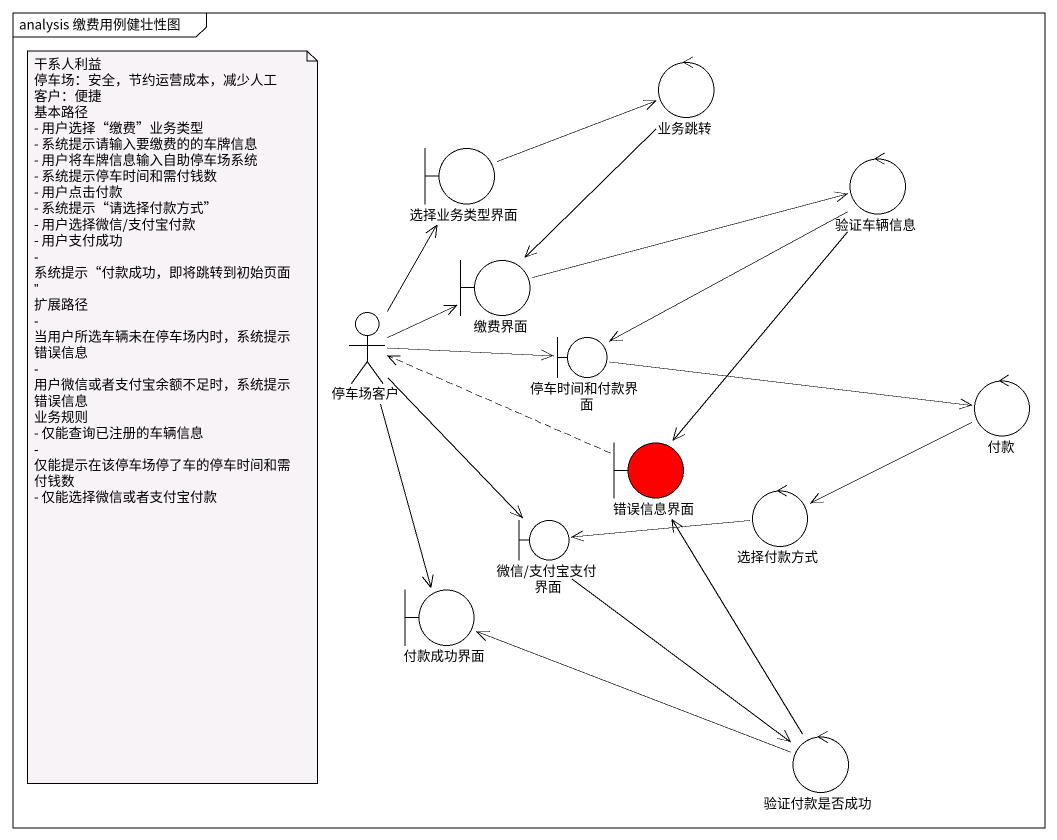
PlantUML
@startuml
mainframe analysis 缴费用例健壮性图
control 业务跳转
boundary 选择业务类型界面
control 验证车辆信息
boundary 缴费界面
actor 停车场客户
boundary 停车时间和付款界面
control 付款
boundary 错误信息界面 #FF0000
boundary "微信/支付宝支付界面" as 微信_支付宝支付界面
control 选择付款方式
boundary 付款成功界面
control 验证付款是否成功
业务跳转 --> 缴费界面
选择业务类型界面 -right-> 业务跳转
验证车辆信息 --> 停车时间和付款界面
验证车辆信息 --> 错误信息界面
缴费界面 -right-> 验证车辆信息
停车场客户 -up-> 选择业务类型界面
停车场客户 -right-> 缴费界面
停车场客户 -right-> 停车时间和付款界面
停车场客户 --> 微信_支付宝支付界面
停车场客户 --> 付款成功界面
停车时间和付款界面 -right-> 付款
付款 -left-> 选择付款方式
错误信息界面 .left.> 停车场客户
微信_支付宝支付界面 --> 验证付款是否成功
选择付款方式 -left-> 微信_支付宝支付界面
验证付款是否成功 -up-> 错误信息界面
验证付款是否成功 -left-> 付款成功界面
note as N1
  干系人利益
  停车场：安全，节约运营成本，减少人工
  客户：便捷
  基本路径
  - 用户选择“缴费”业务类型
  - 系统提示请输入要缴费的的车牌信息
  - 用户将车牌信息输入自助停车场系统
  - 系统提示停车时间和需付钱数
  - 用户点击付款
  - 系统提示“请选择付款方式”
  - 用户选择微信/支付宝付款
  - 用户支付成功
  - 系统提示“付款成功，即将跳转到初始页面”
  扩展路径
  - 当用户所选车辆未在停车场内时，系统提示错误信息
  - 用户微信或者支付宝余额不足时，系统提示错误信息
  业务规则
  - 仅能查询已注册的车辆信息
  - 仅能提示在该停车场停了车的停车时间和需付钱数
  - 仅能选择微信或者支付宝付款
end note
@enduml
